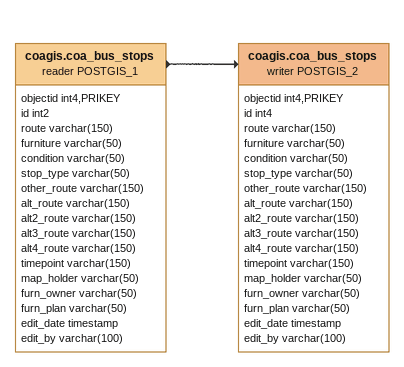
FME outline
coagis.coa_bus_stops (reader POSTGIS_1)
    attributes: objectid int4,PRIKEY, id int2, route varchar(150), furniture varchar(50), condition varchar(50), stop_type varchar(50), other_route varchar(150), alt_route varchar(150), alt2_route varchar(150), alt3_route varchar(150), alt4_route varchar(150), timepoint varchar(150), map_holder varchar(50), furn_owner varchar(50), furn_plan varchar(50), edit_date timestamp, edit_by varchar(100)
    -> coagis.coa_bus_stops (writer POSTGIS_2)
coagis.coa_bus_stops (writer POSTGIS_2)
    attributes: objectid int4,PRIKEY, id int4, route varchar(150), furniture varchar(50), condition varchar(50), stop_type varchar(50), other_route varchar(150), alt_route varchar(150), alt2_route varchar(150), alt3_route varchar(150), alt4_route varchar(150), timepoint varchar(150), map_holder varchar(50), furn_owner varchar(50), furn_plan varchar(50), edit_date timestamp, edit_by varchar(100)
